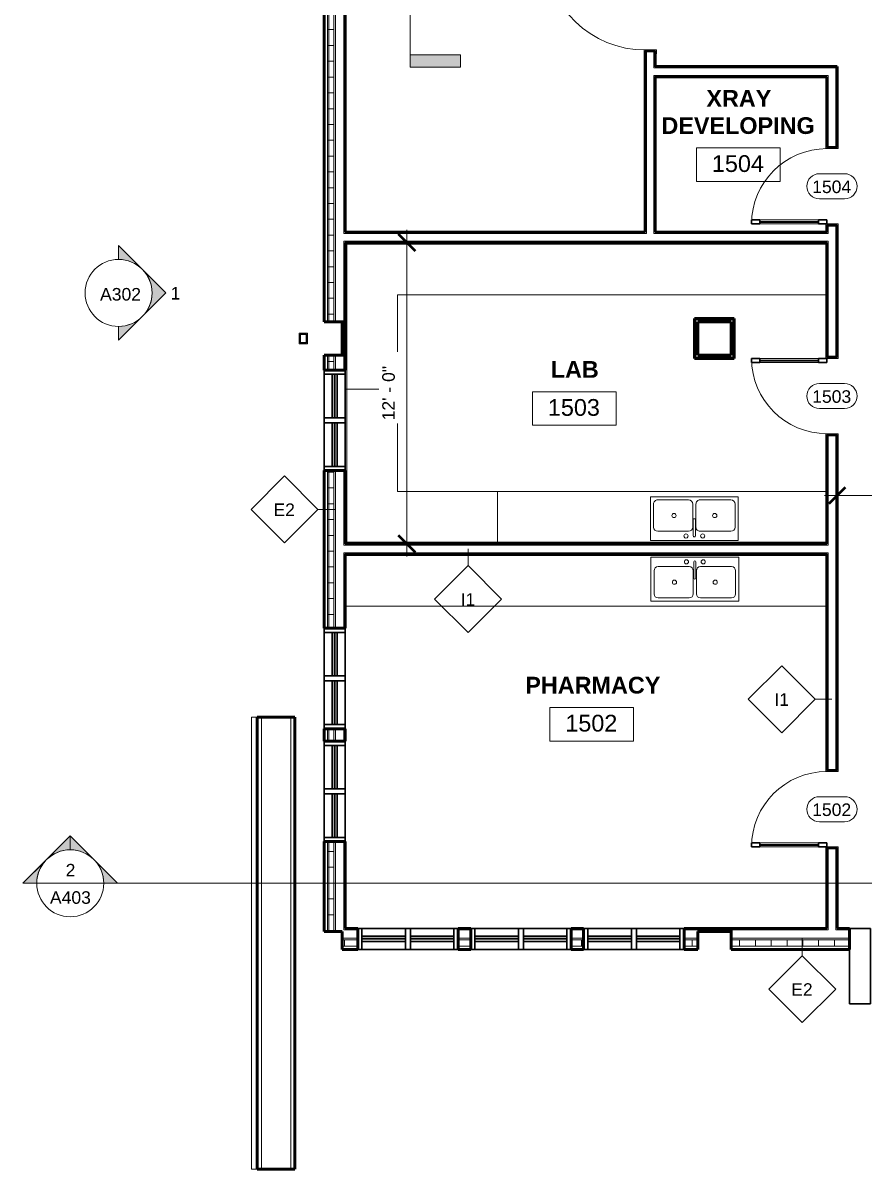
# Model space of a CAD drawing. Header units: inches. Extents: x -1969 to 2015, y -1363 to 1657.
# Drawn here: x -962 to -560, y -295 to 253 of the extents above; entities that cross this region are included whole.
import ezdxf

# ---------------------------------------------------------------- set-up
doc = ezdxf.new("R2010")
doc.units = ezdxf.units.IN
doc.header["$MEASUREMENT"] = 0
for name, color, linetype, lineweight in [('A-ANNO-DIMS', 211, 'Continuous', 9), ('A-ANNO-DIMS-64', 211, 'Continuous', 9), ('A-AREA-IDEN', 2, 'Continuous', 9), ('A-DOOR', 31, 'Continuous', 18), ('A-DOOR-GLAZ', 31, 'Continuous', 40), ('A-DOOR-IDEN', 31, 'Continuous', 9), ('A-GENM', 13, 'Continuous', 9), ('A-GLAZ', 151, 'Continuous', 18), ('A-GLAZ-CWMG', 51, 'Continuous', 9), ('A-ROOF', 132, 'Continuous', 18), ('A-WALL', 113, 'Continuous', 18), ('A-WALL-IDEN', 211, 'Continuous', 9), ('A-WALL-PATT', 111, 'Continuous', 60), ('G-ANNO-SYMB', 111, 'Continuous', 9), ('I-WALL', 2, 'Continuous', 18), ('P-SANR-FIXT', 6, 'Continuous', 9), ('Q-CASE', 31, 'Continuous', 9)]:
    doc.layers.add(name, color=color, linetype=linetype, lineweight=lineweight)
doc.styles.add('Arial', font='arial.ttf', dxfattribs={"height": 6})
doc.styles.add('Arial_1', font='arial.ttf', dxfattribs={"height": 8})
doc.styles.add('Arial_B', font='arialbd.ttf', dxfattribs={"height": 8})
doc.dimstyles.new('Linear_-_3_32__Arial', dxfattribs={"dimscale": 12, "dimtxt": 6.121556, "dimasz": 0.666667, "dimexe": 0.5, "dimexo": 0.333333, "dimgap": 0.333333, "dimtad": 1, "dimdec": 3, "dimrnd": 0.125, "dimzin": 3, "dimdsep": 46, "dimlunit": 4, "dimtxsty": 'Arial', "dimblk1": 'OBLIQUE', "dimblk2": 'OBLIQUE', "dimsah": 1, "dimcen": 0.09, "dimdle": 0.5, "dimazin": 0, "dimtfac": 1, "dimtdec": 4, "dimtix": 1, "dimtmove": 0, "dimatfit": 3, "dimfxl": 1, "dimtvp": 1, "dimtfill": 1, "dimfrac": 2, "dimtolj": 1, "dimtzin": 0, "dimarcsym": 2})
pattern_1 = [(0, (0, 0), (20.48, 5.12), [0.845, -14.515, 0.845, -14.515, -81.92]), (0, (0, 0), (20.48, 5.12), [-30.72, 0.845, -29.875, 0.845, -14.515, -35.84]), (0, (0, 0), (20.48, 5.12), [-76.8, 0.845, -9.395, 0.845, -24.755]), (120, (7.68, 2.56), (-14.67405, 15.1762), [0.845, -14.515, 0.845, -14.515, -81.92]), (120, (7.68, 2.56), (-14.67405, 15.1762), [-30.72, 0.845, -29.875, 0.845, -14.515, -35.84]), (120, (7.68, 2.56), (-14.67405, 15.1762), [-76.8, 0.845, -9.395, 0.845, -24.755]), (240, (10.24, 12.8), (-5.80595, -20.2962), [0.845, -14.515, 0.845, -14.515, -81.92]), (240, (10.24, 12.8), (-5.80595, -20.2962), [-30.72, 0.845, -29.875, 0.845, -14.515, -35.84]), (240, (10.24, 12.8), (-5.80595, -20.2962), [-76.8, 0.845, -9.395, 0.845, -24.755])]
pattern_2 = [(0, (0, 0), (0, 7.554), []), (90, (0, 0), (-7.554, 5e-16), [])]

# ---------------------------------------------------------------- blocks, each defined once
blk = doc.blocks.new('Single-Glass-w-Metal-Frame - 36_ x 84_ Half Glass-218410-GROUND FLOOR')
at = {"layer": 'A-DOOR'}
for p, q in [((-20, 2.9375), (-18, 2.9375)), ((-20, 2.4375), (-20, 2.9375)), ((-18, 2.9375), (-18, -2.9375)), ((18, -2.9375), (18, 2.9375)), ((18, 2.9375), (20, 2.9375)), ((20, 2.9375), (20, 2.4375)), ((-20, -2.9375), (-20, -2.4375)), ((-18, -2.9375), (-20, -2.9375)), ((20, -2.9375), (18, -2.9375)), ((20, -2.4375), (20, -2.9375))]:
    blk.add_line(p, q, dxfattribs=at)
at = {"layer": 'A-DOOR', "lineweight": 30}
for p, q in [((16, -2.4375), (16, -6.4375)), ((18, -2.4375), (16, -2.4375)), ((18, -2.4375), (18, -6.4375)), ((16, -6.4375), (18, -6.4375)), ((16, -34.4375), (16, -38.4375)), ((16, -34.4375), (18, -34.4375)), ((18, -34.4375), (18, -38.4375)), ((18, -38.4375), (16, -38.4375))]:
    blk.add_line(p, q, dxfattribs=at)
at = {"layer": 'A-DOOR', "lineweight": 9}
for p, q in [((16, -6.4375), (16, -34.4375)), ((18, -6.4375), (18, -34.4375))]:
    blk.add_line(p, q, dxfattribs=at)
blk.add_arc((18, -2.4375), 36, 180, 270, dxfattribs=at)
at = {"layer": 'A-DOOR-GLAZ'}
blk.add_line((17, -34.4375), (17, -6.4375), dxfattribs=at)
blk = doc.blocks.new('Single-Flush-w-Metal-Frame - 48_ x 84_-260778-GROUND FLOOR')
at = {"layer": 'A-DOOR', "lineweight": 30}
for p, q in [((22, 2.44), (22, 50.46)), ((24, 50.46), (22, 50.46)), ((24, 2.44), (24, 50.46)), ((24, 2.44), (22, 2.44))]:
    blk.add_line(p, q, dxfattribs=at)
at = {"layer": 'A-DOOR'}
for p, q in [((-24, 2.94), (-26, 2.94)), ((-26, 2.94), (-26, 2.44)), ((-24, -2.94), (-24, 2.94)), ((26, 2.94), (24, 2.94)), ((24, 2.94), (24, -2.94)), ((26, 2.44), (26, 2.94)), ((-26, -2.44), (-26, -2.94)), ((-26, -2.94), (-24, -2.94)), ((24, -2.94), (26, -2.94)), ((26, -2.94), (26, -2.44))]:
    blk.add_line(p, q, dxfattribs=at)
at = {"layer": 'A-DOOR', "lineweight": 9}
blk.add_arc((24, 2.44), 48.07, 92.3847, 180, dxfattribs=at)
blk = doc.blocks.new('Single-Glass-w-Metal-Frame - 36_ x 84_ Half Glass-218566-GROUND FLOOR')
at = {"layer": 'A-DOOR', "lineweight": 30}
for p, q in [((16, 34.4375), (16, 38.4375)), ((18, 38.4375), (16, 38.4375)), ((18, 34.4375), (18, 38.4375)), ((16, 34.4375), (18, 34.4375)), ((16, 6.4375), (18, 6.4375)), ((16, 2.4375), (16, 6.4375)), ((18, 2.4375), (18, 6.4375)), ((18, 2.4375), (16, 2.4375))]:
    blk.add_line(p, q, dxfattribs=at)
at = {"layer": 'A-DOOR', "lineweight": 9}
for p, q in [((16, 6.4375), (16, 34.4375)), ((18, 6.4375), (18, 34.4375))]:
    blk.add_line(p, q, dxfattribs=at)
at = {"layer": 'A-DOOR'}
for p, q in [((-18, 2.9375), (-20, 2.9375)), ((-20, 2.9375), (-20, 2.4375)), ((-18, -2.9375), (-18, 2.9375)), ((20, 2.9375), (18, 2.9375)), ((18, 2.9375), (18, -2.9375)), ((20, 2.4375), (20, 2.9375)), ((-20, -2.4375), (-20, -2.9375)), ((-20, -2.9375), (-18, -2.9375)), ((18, -2.9375), (20, -2.9375)), ((20, -2.9375), (20, -2.4375))]:
    blk.add_line(p, q, dxfattribs=at)
at = {"layer": 'A-DOOR', "lineweight": 9}
blk.add_arc((18, 2.4375), 36, 90, 180, dxfattribs=at)
at = {"layer": 'A-DOOR-GLAZ'}
blk.add_line((17, 34.4375), (17, 6.4375), dxfattribs=at)
blk = doc.blocks.new('Counter Top w Sink - 24_ Depth-462356-GROUND FLOOR')
at = {"layer": 'Q-CASE'}
for p, q in [((-47.26, -0.75), (182.99, -0.75)), ((-47.26, -25), (182.99, -25))]:
    blk.add_line(p, q, dxfattribs=at)
blk = doc.blocks.new('Sink Kitchen-Double - 42_ x 21_-312954-GROUND FLOOR')
at = {"layer": 'P-SANR-FIXT'}
for p, q in [((21.62, 10.59), (-20.38, 10.59)), ((-20.38, 10.59), (-20.38, -10.41)), ((-2.13, 6.09), (-16.88, 6.09)), ((0.12, 8.34), (0.12, 0.59)), ((1.12, 8.34), (1.12, 0.59)), ((18.12, 6.09), (3.37, 6.09)), ((21.62, -10.41), (21.62, 10.59)), ((-18.88, 4.09), (-18.88, -6.91)), ((-0.13, 4.09), (-0.13, -6.91)), ((1.37, 4.09), (1.37, -6.91)), ((20.12, -6.91), (20.12, 4.09)), ((-20.38, -10.41), (21.62, -10.41)), ((-16.88, -8.91), (-2.13, -8.91)), ((3.37, -8.91), (18.12, -8.91))]:
    blk.add_line(p, q, dxfattribs=at)
for centre, radius, start, end in [((-16.88, 4.09), 2, 90, 180), ((-3.38, 8.34), 1, 360, 180), ((-3.38, 8.34), 1, 180, 360), ((-2.13, 4.09), 2, 360, 90), ((0.62, 8.34), 0.5, 360, 180), ((3.37, 4.09), 2, 90, 180), ((4.62, 8.34), 1, 360, 180), ((4.62, 8.34), 1, 180, 0), ((18.12, 4.09), 2, 0, 90), ((0.62, 0.59), 0.5, 180, 0), ((-9.13, -1.41), 1, 0, 180), ((-9.13, -1.41), 1, 180, 360), ((10.37, -1.41), 1, 0, 180), ((10.37, -1.41), 1, 180, 360), ((-16.88, -6.91), 2, 180, 270), ((-2.13, -6.91), 2, 270, 0), ((3.37, -6.91), 2, 180, 270), ((18.12, -6.91), 2, 270, 0)]:
    blk.add_arc(centre, radius, start, end, dxfattribs=at)
blk = doc.blocks.new('Counter Top w Sink - 24_ Depth-321316-GROUND FLOOR')
at = {"layer": 'Q-CASE'}
for p, q in [((110.11, -25), (110.11, 0)), ((-47.26, -0.75), (110.11, -0.75)), ((-47.26, -25), (110.11, -25))]:
    blk.add_line(p, q, dxfattribs=at)
blk = doc.blocks.new('Counter Top-L Shaped - 24_ Depth-448876-GROUND FLOOR')
at = {"layer": 'Q-CASE'}
for p, q in [((-46.51, -70.13), (-46.51, -0.75)), ((-46.51, -0.75), (182.99, -0.75)), ((-22.26, -70.13), (-22.26, -25)), ((-22.26, -25), (182.99, -25)), ((-47.26, -70.13), (-22.26, -70.13))]:
    blk.add_line(p, q, dxfattribs=at)
blk = doc.blocks.new('Counter Top-L Shaped - 24_ Depth-448879-GROUND FLOOR')
at = {"layer": 'Q-CASE'}
for p, q in [((26.61, -25), (26.61, 0)), ((-46.51, -72.88), (-46.51, -0.75)), ((-46.51, -0.75), (26.61, -0.75)), ((-22.26, -72.88), (-22.26, -25)), ((-22.26, -25), (26.61, -25)), ((-47.26, -72.88), (-22.26, -72.88))]:
    blk.add_line(p, q, dxfattribs=at)
blk = doc.blocks.new('2250 Fixed - 48_ W x48_ H-436301-GROUND FLOOR')
at = {"layer": 'A-GLAZ', "lineweight": 30}
for p, q in [((-24, -5), (-24, 5)), ((-24, 5), (24, 5)), ((-22, 5), (-22, -5)), ((-22, 1.25), (-1.19, 1.25)), ((-1.19, 5), (-1.19, -5)), ((1.19, 5), (1.19, -5)), ((1.19, 1.25), (22, 1.25)), ((22, 5), (22, -5)), ((24, 5), (24, -5)), ((24, -5), (-24, -5)), ((-22, -1.25), (-1.19, -1.25)), ((1.19, -1.25), (22, -1.25))]:
    blk.add_line(p, q, dxfattribs=at)
at = {"layer": 'A-GLAZ', "lineweight": 40}
for p, q in [((-22, 0), (-1.19, 0)), ((1.19, 0), (22, 0))]:
    blk.add_line(p, q, dxfattribs=at)
blk = doc.blocks.new('Wall Based Scupper _ Leader Box with Downspout_boot_ - Wall Based Scupper _ Leader Box with Downspout-470886-GROUND FLOOR')
at = {"layer": 'A-GENM'}
for p, q in [((2.79, 8.5), (-2.21, 8.5)), ((-2.21, 8.5), (-2.21, 4.5)), ((2.79, 4.5), (2.79, 8.5)), ((-2.21, 4.5), (2.79, 4.5))]:
    blk.add_line(p, q, dxfattribs=at)
at = {"layer": 'A-GENM', "lineweight": 30}
for p, q in [((2.29, 8), (-1.71, 8)), ((-1.71, 8), (-1.71, 5)), ((2.29, 5), (2.29, 8)), ((-1.71, 5), (2.29, 5))]:
    blk.add_line(p, q, dxfattribs=at)
blk = doc.blocks.new('Rectangular Mullion - 10_ x 36_ Rectangular-V30-GROUND FLOOR')
at = {"layer": 'A-GLAZ-CWMG', "lineweight": 30}
for p, q in [((0, 33.5), (-10, 33.5)), ((-10, 33.5), (-10, -2.5)), ((0, -2.5), (0, 33.5)), ((-10, -2.5), (0, -2.5))]:
    blk.add_line(p, q, dxfattribs=at)
blk = doc.blocks.new('Elevation - Filled Arrow-152140-GROUND FLOOR')
at = {"layer": 'G-ANNO-SYMB'}
blk.add_circle((0, 0), 0.25, dxfattribs=at)
blk = doc.blocks.new('Elevation - Filled Arrow-151867-GROUND FLOOR')
at = {"layer": 'G-ANNO-SYMB'}
h = blk.add_hatch(color=256, dxfattribs=at)
edge = h.paths.add_edge_path()
edge.add_line((0, 0.3536), (0.1768, 0.1768))
edge.add_arc((0, 0), 0.25, 45, 135)
edge.add_line((-0.1768, 0.1768), (0, 0.3536))
h = blk.add_hatch(color=256, dxfattribs=at)
edge = h.paths.add_edge_path()
edge.add_line((-0.25, 0), (-0.3536, 0))
edge.add_line((-0.3536, 0), (-0.1768, 0.1768))
edge.add_arc((0, 0), 0.25, 135, 180)
h = blk.add_hatch(color=256, dxfattribs=at)
edge = h.paths.add_edge_path()
edge.add_line((0.1768, 0.1768), (0.3536, 0))
edge.add_line((0.3536, 0), (0.25, 0))
edge.add_arc((0, 0), 0.25, 0, 45)
for p, q in [((0, 0.3536), (-0.3536, 0)), ((0, 0.3536), (-0.1768, 0.1768)), ((0.3536, 0), (0, 0.3536)), ((0.1768, 0.1768), (0, 0.3536)), ((-0.1768, 0.1768), (-0.3536, 0)), ((0.3536, 0), (0.1768, 0.1768)), ((0.3536, 0), (0.25, 0)), ((0.25, 0), (0.3536, 0)), ((-0.3536, 0), (-0.25, 0)), ((-0.3536, 0), (-0.25, 0))]:
    blk.add_line(p, q, dxfattribs=at)
for start, end in [(135, 180), (45, 135), (0, 45)]:
    blk.add_arc((0, 0), 0.25, start, end, dxfattribs=at)
blk = doc.blocks.new('DIMBLOCK14-GROUND FLOOR')
at = {"layer": 'A-ANNO-DIMS-64'}
for p, q in [((-778.44, 153.54), (-778.44, -2.46)), ((-776.78, 147.54), (-784.44, 147.54)), ((-778.44, 147.54), (-776.78, 147.54)), ((-776.78, 3.54), (-784.44, 3.54)), ((-778.44, 3.54), (-776.78, 3.54))]:
    blk.add_line(p, q, dxfattribs=at)
at = {"layer": 'A-ANNO-DIMS-64', "lineweight": 50}
for p, q in [((-778.44, 147.54), (-782.44, 151.54)), ((-778.44, 147.54), (-774.44, 143.54)), ((-778.44, 3.54), (-782.44, 7.54)), ((-778.44, 3.54), (-774.44, -0.46))]:
    blk.add_line(p, q, dxfattribs=at)
at = {"layer": 'A-ANNO-DIMS-64', "color": 0, "insert": (-790.23, 62.54), "char_height": 6, "width": 31.1917, "attachment_point": 1, "rotation": 90, "line_spacing_factor": 0.941778, "style": 'Arial', "bg_fill": 3, "box_fill_scale": 1.25, "bg_fill_color": 256, "bg_fill_true_color": 13158600, "bg_fill_transparency": 0}
blk.add_mtext('12\' - 0"', dxfattribs=at)
blk = doc.blocks.new('_Oblique')
at = {"color": 0, "linetype": 'ByBlock', "lineweight": -2}
blk.add_line((-0.5, -0.5), (0.5, 0.5), dxfattribs=at)
blk = doc.blocks.new('Room Tag - Room Tag-84095-GROUND FLOOR')
at = {"layer": 'A-AREA-IDEN'}
for p, q in [((-0.3125, -0.0625), (-0.3125, -0.3125)), ((-0.3125, -0.0625), (0.3125, -0.0625)), ((0.3125, -0.0625), (0.3125, -0.3125)), ((-0.3125, -0.3125), (0.3125, -0.3125))]:
    blk.add_line(p, q, dxfattribs=at)
blk = doc.blocks.new('Section - Section Head - Filled-22785-GROUND FLOOR')
at = {"layer": 'G-ANNO-SYMB'}
h = blk.add_hatch(color=256, dxfattribs=at)
edge = h.paths.add_edge_path()
edge.add_line((-0.4268, 0.1768), (-0.25, 0.3536))
edge.add_line((-0.25, 0.3536), (-0.25, 0.25))
edge.add_arc((-0.25, 0), 0.25, 90, 135)
h = blk.add_hatch(color=256, dxfattribs=at)
edge = h.paths.add_edge_path()
edge.add_arc((-0.25, 0), 0.25, 45, 90)
edge.add_line((-0.25, 0.25), (-0.25, 0.3536))
edge.add_line((-0.25, 0.3536), (-0.0732, 0.1768))
h = blk.add_hatch(color=256, dxfattribs=at)
edge = h.paths.add_edge_path()
edge.add_arc((-0.25, 0), 0.2503, 137.9216, 180)
edge.add_line((-0.5003, 0), (-0.6036, 0))
edge.add_line((-0.6036, 0), (-0.4358, 0.1678))
h = blk.add_hatch(color=256, dxfattribs=at)
edge = h.paths.add_edge_path()
edge.add_line((-0.0642, 0.1678), (0.1036, 0))
edge.add_line((0.1036, 0), (0.0003, 0))
edge.add_arc((-0.25, 0), 0.2503, 0, 42.0784)
for p, q in [((-0.25, 0.3536), (-0.6036, 0)), ((-0.25, 0.3536), (-0.4268, 0.1768)), ((-0.25, 0.3536), (0.1036, 0)), ((-0.25, 0.25), (-0.25, 0.3536)), ((-0.0732, 0.1768), (-0.25, 0.3536)), ((-0.25, 0.3536), (-0.25, 0.25)), ((-0.4358, 0.1678), (-0.6036, 0)), ((0.1036, 0), (-0.0642, 0.1678)), ((-0.6036, 0), (-0.5003, 0)), ((0.0003, 0), (0.1036, 0)), ((-0.5, 0), (-0.6036, 0)), ((0, 0), (0.1036, 0))]:
    blk.add_line(p, q, dxfattribs=at)
for radius, start, end in [(0.25, 360, 180), (0.25, 90, 135), (0.25, 45, 90), (0.2503, 137.9216, 180), (0.2503, 0, 42.0784), (0.25, 180, 360)]:
    blk.add_arc((-0.25, 0), radius, start, end, dxfattribs=at)
blk = doc.blocks.new('Door Tag - Door Tag-41184-GROUND FLOOR')
at = {"layer": 'A-DOOR-IDEN'}
for p, q in [((-0.09375, 0.09375), (0.09375, 0.09375)), ((-0.09375, -0.09375), (0.09375, -0.09375))]:
    blk.add_line(p, q, dxfattribs=at)
for centre, start, end in [((-0.09375, 0), 90, 270), ((0.09375, 0), 270, 90)]:
    blk.add_arc(centre, 0.09375, start, end, dxfattribs=at)
blk = doc.blocks.new('Section - 3_32_ x 3_8_-54337-GROUND FLOOR')
at = {"layer": 'G-ANNO-SYMB'}
blk.add_hatch(color=256, dxfattribs=at).paths.add_polyline_path([(0, 0.375), (0, 0), (-0.09375, 0), (-0.09375, 0.375)])
for p, q in [((0, 0.375), (-0.09375, 0.375)), ((-0.09375, 0.375), (-0.09375, 0)), ((0, 0), (0, 0.375)), ((-0.09375, 0), (0, 0))]:
    blk.add_line(p, q, dxfattribs=at)
blk = doc.blocks.new('DIMBLOCK31-GROUND FLOOR')
at = {"layer": 'A-ANNO-DIMS-64', "lineweight": 50}
for p, q in [((-572.84, 26.68), (-568.84, 30.68)), ((-506.84, 26.68), (-502.84, 30.68)), ((-572.84, 26.68), (-576.84, 22.68)), ((-506.84, 26.68), (-510.84, 22.68))]:
    blk.add_line(p, q, dxfattribs=at)
at = {"layer": 'A-ANNO-DIMS-64'}
for p, q in [((-572.84, 28.34), (-572.84, 20.68)), ((-572.84, 26.68), (-572.84, 28.34)), ((-506.84, 28.34), (-506.84, 20.68)), ((-506.84, 26.68), (-506.84, 28.34)), ((-578.84, 26.68), (-500.84, 26.68))]:
    blk.add_line(p, q, dxfattribs=at)
at = {"layer": 'A-ANNO-DIMS-64', "color": 0, "insert": (-550.53, 38.47), "char_height": 6, "width": 25.654, "attachment_point": 1, "line_spacing_factor": 0.941778, "style": 'Arial', "bg_fill": 3, "box_fill_scale": 1.25, "bg_fill_color": 256, "bg_fill_true_color": 13158600, "bg_fill_transparency": 0}
blk.add_mtext('5\' - 6"', dxfattribs=at)
blk = doc.blocks.new('Wall Tag - 1_2_-62628-GROUND FLOOR')
at = {"layer": 'A-WALL-IDEN'}
for p, q in [((-0.25, 0), (0, 0.25)), ((0, 0.25), (0.25, 0)), ((-0.25, 0), (0, -0.25)), ((0, -0.25), (0.25, 0))]:
    blk.add_line(p, q, dxfattribs=at)

msp = doc.modelspace()

# ---------------------------------------------------------------- hatches: boundary and pattern name
at = {"layer": 'A-WALL-PATT', "lineweight": 9}
h = msp.add_hatch(dxfattribs=at)
h.set_pattern_fill('FP_1', color=256, style=0, pattern_type=2)
h.set_pattern_definition(pattern_1)
h.paths.add_polyline_path([(-664.5874, 152.4142), (-663.9624, 152.4142), (-663.9624, 239.1642), (-664.5874, 239.1642)])
h.paths.add_polyline_path([(-664.5874, 288.1642), (-663.9624, 288.1642), (-663.9624, 292.2892), (-664.5874, 292.2892), (-664.5874, 291.6642)])
h.paths.add_polyline_path([(-663.9624, 295.9142), (-663.9624, 300.0392), (-664.5874, 300.0392), (-664.5874, 295.9142)])
h.paths.add_polyline_path([(-664.5874, 337.0392), (-663.9624, 337.0392), (-663.9624, 386.2892), (-664.5874, 386.2892), (-664.5874, 354.8064)])
h = msp.add_hatch(dxfattribs=at)
h.set_pattern_fill('FP_1', color=256, style=0, pattern_type=2)
h.set_pattern_definition(pattern_1)
h.paths.add_polyline_path([(-659.7124, 152.4142), (-659.7124, 227.4142), (-660.3374, 227.4142), (-660.3374, 152.4142)])
h.paths.add_polyline_path([(-660.3374, 231.6642), (-659.7124, 231.6642), (-659.7124, 239.1642), (-660.3374, 239.1642)])
h.paths.add_polyline_path([(-660.3374, 288.1642), (-659.7124, 288.1642), (-659.7124, 300.0392), (-660.3374, 300.0392)])
h.paths.add_polyline_path([(-660.3374, 337.0392), (-659.7124, 337.0392), (-659.7124, 372.7892), (-660.3374, 372.7892), (-660.3374, 354.8064)])
h.paths.add_polyline_path([(-659.7124, 376.4142), (-659.7124, 386.2892), (-660.3374, 386.2892), (-660.3374, 376.4142)])
h = msp.add_hatch(dxfattribs=at)
h.set_pattern_fill('FP_3', color=256, style=0, pattern_type=2)
h.set_pattern_definition(pattern_2)
h.paths.add_polyline_path([(-813.3374, 109.6642), (-813.3374, 373.6642), (-816.3374, 373.6642), (-816.3374, 109.6642)])
h = msp.add_hatch(dxfattribs=at)
h.set_pattern_fill('FP_1', color=256, style=0, pattern_type=2)
h.set_pattern_definition(pattern_1)
h.paths.add_polyline_path([(-808.5874, 109.6642), (-807.9624, 109.6642), (-807.9624, 148.1642), (-808.5874, 148.1642), (-808.5874, 147.184)])
h.paths.add_polyline_path([(-807.9624, 151.7892), (-807.9624, 292.2892), (-808.5874, 292.2892), (-808.5874, 151.7892)])
h.paths.add_polyline_path([(-807.9624, 295.9142), (-807.9624, 373.6642), (-808.5874, 373.6642), (-808.5874, 295.9142)])
h = msp.add_hatch(dxfattribs=at)
h.set_pattern_fill('FP_1', color=256, style=0, pattern_type=2)
h.set_pattern_definition(pattern_1)
h.paths.add_polyline_path([(-577.7124, 231.0392), (-573.4624, 231.0392), (-573.4624, 231.6642), (-660.3374, 231.6642), (-660.3374, 231.0392), (-592.9222, 231.0392)])
h = msp.add_hatch(dxfattribs=at)
h.set_pattern_fill('FP_1', color=256, style=0, pattern_type=2)
h.set_pattern_definition(pattern_1)
h.paths.add_polyline_path([(-573.4624, 149.9767), (-572.8374, 149.9767), (-572.8374, 155.9142), (-573.4624, 155.9142)])
h.paths.add_polyline_path([(-572.8374, 192.9142), (-572.8374, 231.6642), (-573.4624, 231.6642), (-573.4624, 192.9142)])
h = msp.add_hatch(dxfattribs=at)
h.set_pattern_fill('FP_1', color=256, style=0, pattern_type=2)
h.set_pattern_definition(pattern_1)
h.paths.add_polyline_path([(-659.7124, 226.7892), (-577.7124, 226.7892), (-577.7124, 227.4142), (-659.7124, 227.4142)])
h = msp.add_hatch(dxfattribs=at)
h.set_pattern_fill('FP_1', color=256, style=0, pattern_type=2)
h.set_pattern_definition(pattern_1)
h.paths.add_polyline_path([(-577.0874, 152.4142), (-577.0874, 155.9142), (-577.7124, 155.9142), (-577.7124, 152.4142)])
h.paths.add_polyline_path([(-577.7124, 192.9142), (-577.0874, 192.9142), (-577.0874, 227.4142), (-577.7124, 227.4142), (-577.7124, 199.0896)])
h = msp.add_hatch(dxfattribs=at)
h.set_pattern_fill('FP_1', color=256, style=0, pattern_type=2)
h.set_pattern_definition(pattern_1)
h.paths.add_polyline_path([(-577.0874, 151.7892), (-577.0874, 152.4142), (-660.3374, 152.4142), (-660.3374, 151.7892), (-577.7124, 151.7892)])
h.paths.add_polyline_path([(-807.9624, 151.7892), (-663.9624, 151.7892), (-663.9624, 152.4142), (-807.9624, 152.4142)])
h = msp.add_hatch(dxfattribs=at)
h.set_pattern_fill('FP_1', color=256, style=0, pattern_type=2)
h.set_pattern_definition(pattern_1)
h.paths.add_polyline_path([(-592.9222, 147.5392), (-577.7124, 147.5392), (-577.7124, 148.1642), (-807.9624, 148.1642), (-807.9624, 147.5392), (-661.3972, 147.5392)])
h = msp.add_hatch(dxfattribs=at)
h.set_pattern_fill('FP_1', color=256, style=0, pattern_type=2)
h.set_pattern_definition(pattern_1)
h.paths.add_polyline_path([(-577.0874, -180.3358), (-577.0874, -141.8358), (-577.7124, -141.8358), (-577.7124, -180.3358)])
h.paths.add_polyline_path([(-577.7124, -104.8358), (-577.0874, -104.8358), (-577.0874, -0.7108), (-577.7124, -0.7108), (-577.7124, -60.4383)])
h.paths.add_polyline_path([(-577.0874, 2.9142), (-577.0874, 55.6642), (-577.7124, 55.6642), (-577.7124, 2.9142)])
h.paths.add_polyline_path([(-577.7124, 92.6642), (-577.0874, 92.6642), (-577.0874, 148.1642), (-577.7124, 148.1642), (-577.7124, 147.184)])
h = msp.add_hatch(dxfattribs=at)
h.set_pattern_fill('FP_1', color=256, style=0, pattern_type=2)
h.set_pattern_definition(pattern_1)
h.paths.add_polyline_path([(-572.8374, -180.3358), (-572.8374, -141.8358), (-573.4624, -141.8358), (-573.4624, -180.3358)])
h.paths.add_polyline_path([(-572.8374, -104.8358), (-572.8374, 55.6642), (-573.4624, 55.6642), (-573.4624, -104.8358)])
h.paths.add_polyline_path([(-573.4624, 92.6642), (-572.8374, 92.6642), (-572.8374, 149.9767), (-573.4624, 149.9767), (-573.4624, 147.184)])
h = msp.add_hatch(dxfattribs=at)
h.set_pattern_fill('FP_1', color=256, style=0, pattern_type=2)
h.set_pattern_definition(pattern_1)
h.paths.add_polyline_path([(-808.5874, 93.6642), (-807.9624, 93.6642), (-807.9624, 109.6642), (-808.5874, 109.6642)])
h = msp.add_hatch(dxfattribs=at)
h.set_pattern_fill('FP_1', color=256, style=0, pattern_type=2)
h.set_pattern_definition(pattern_1)
h.paths.add_polyline_path([(-639.4624, 110.5392), (-622.5874, 110.5392), (-622.5874, 111.1642), (-640.3374, 111.1642), (-640.3374, 110.5392)])
h = msp.add_hatch(dxfattribs=at)
h.set_pattern_fill('FP_3', color=256, style=0, pattern_type=2)
h.set_pattern_definition(pattern_2)
h.paths.add_polyline_path([(-813.3374, -181.8358), (-813.3374, -138.8358), (-816.3374, -138.8358), (-816.3374, -181.8358)])
h.paths.add_polyline_path([(-813.3374, -90.8358), (-813.3374, -84.8358), (-816.3374, -84.8358), (-816.3374, -90.8358)])
h.paths.add_polyline_path([(-816.3374, -36.8358), (-813.3374, -36.8358), (-813.3374, 38.5392), (-816.3374, 38.5392)])
h.paths.add_polyline_path([(-813.3374, 86.5392), (-813.3374, 93.6642), (-816.3374, 93.6642), (-816.3374, 86.5392)])
h = msp.add_hatch(dxfattribs=at)
h.set_pattern_fill('FP_1', color=256, style=0, pattern_type=2)
h.set_pattern_definition(pattern_1)
h.paths.add_polyline_path([(-807.9624, -180.3358), (-807.9624, -138.8358), (-808.5874, -138.8358), (-808.5874, -180.3358)])
h.paths.add_polyline_path([(-807.9624, -90.8358), (-807.9624, -84.8358), (-808.5874, -84.8358), (-808.5874, -90.8358)])
h.paths.add_polyline_path([(-807.9624, -36.8358), (-807.9624, -0.7108), (-808.5874, -0.7108), (-808.5874, -36.8358)])
h.paths.add_polyline_path([(-807.9624, 2.9142), (-807.9624, 38.5392), (-808.5874, 38.5392), (-808.5874, 2.9142)])
h.paths.add_polyline_path([(-807.9624, 86.5392), (-807.9624, 93.6642), (-808.5874, 93.6642), (-808.5874, 86.5392)])
h = msp.add_hatch(dxfattribs=at)
h.set_pattern_fill('FP_1', color=256, style=0, pattern_type=2)
h.set_pattern_definition(pattern_1)
h.paths.add_polyline_path([(-639.4624, 92.1642), (-621.9624, 92.1642), (-621.9624, 92.7892), (-640.3374, 92.7892), (-640.3374, 92.1642)])
h = msp.add_hatch(dxfattribs=at)
h.set_pattern_fill('FP_1', color=256, style=0, pattern_type=2)
h.set_pattern_definition(pattern_1)
h.paths.add_polyline_path([(-577.7124, 2.9142), (-577.7124, 3.5392), (-807.9624, 3.5392), (-807.9624, 2.9142), (-661.3972, 2.9142)])
h = msp.add_hatch(dxfattribs=at)
h.set_pattern_fill('FP_1', color=256, style=0, pattern_type=2)
h.set_pattern_definition(pattern_1)
h.paths.add_polyline_path([(-807.9624, -1.3358), (-577.7124, -1.3358), (-577.7124, -0.7108), (-807.9624, -0.7108)])
h = msp.add_hatch(dxfattribs=at)
h.set_pattern_fill('FP_1', color=256, style=0, pattern_type=2)
h.set_pattern_definition(pattern_1)
h.paths.add_polyline_path([(-639.4624, -180.9608), (-639.4624, -180.3358), (-645.9624, -180.3358), (-645.9624, -180.9608)])
h.paths.add_polyline_path([(-699.9624, -180.9608), (-693.9624, -180.9608), (-693.9624, -180.3358), (-699.9624, -180.3358)])
h.paths.add_polyline_path([(-801.9624, -180.9608), (-801.9624, -180.3358), (-808.5874, -180.3358), (-808.5874, -180.9608)])
h.paths.add_polyline_path([(-747.9624, -180.9608), (-747.9624, -180.3358), (-753.9624, -180.3358), (-753.9624, -180.9608)])
h = msp.add_hatch(dxfattribs=at)
h.set_pattern_fill('FP_1', color=256, style=0, pattern_type=2)
h.set_pattern_definition(pattern_1)
h.paths.add_polyline_path([(-404.616, -180.9608), (-402.5874, -180.9608), (-402.5874, -180.3358), (-436.5581, -180.3358), (-436.5581, -180.9608), (-421.7347, -180.9608)])
h.paths.add_polyline_path([(-566.8374, -180.9608), (-566.8374, -180.3358), (-573.4624, -180.3358), (-573.4624, -180.9608)])
h.paths.add_polyline_path([(-577.0874, -180.9608), (-577.0874, -180.3358), (-623.4624, -180.3358), (-623.4624, -180.9608)])
h.paths.add_polyline_path([(-476.5581, -180.9608), (-476.5581, -180.3358), (-502.5874, -180.3358), (-502.5874, -180.9608)])
h.paths.add_polyline_path([(-512.8374, -180.9608), (-506.2124, -180.9608), (-506.2124, -180.3358), (-512.8374, -180.3358)])
h = msp.add_hatch(dxfattribs=at)
h.set_pattern_fill('FP_3', color=256, style=0, pattern_type=2)
h.set_pattern_definition(pattern_2)
h.paths.add_polyline_path([(-639.4624, -188.7108), (-639.4624, -185.7108), (-645.9624, -185.7108), (-645.9624, -188.7108)])
h.paths.add_polyline_path([(-747.9624, -188.7108), (-747.9624, -185.7108), (-753.9624, -185.7108), (-753.9624, -188.7108)])
h.paths.add_polyline_path([(-809.4624, -188.7108), (-801.9624, -188.7108), (-801.9624, -185.7108), (-809.4624, -185.7108)])
h.paths.add_polyline_path([(-699.9624, -188.7108), (-693.9624, -188.7108), (-693.9624, -185.7108), (-699.9624, -185.7108)])
h = msp.add_hatch(dxfattribs=at)
h.set_pattern_fill('FP_3', color=256, style=0, pattern_type=2)
h.set_pattern_definition(pattern_2)
h.paths.add_polyline_path([(-476.5581, -188.7108), (-476.5581, -185.7108), (-512.8374, -185.7108), (-512.8374, -188.7108)])
h.paths.add_polyline_path([(-566.8374, -188.7108), (-566.8374, -185.7108), (-623.4624, -185.7108), (-623.4624, -188.7108)])
h.paths.add_polyline_path([(-421.7347, -188.7108), (-411.3374, -188.7108), (-411.3374, -185.7108), (-436.5581, -185.7108), (-436.5581, -188.7108)])

# ---------------------------------------------------------------- linework, layer by layer
at = {"layer": 'A-ROOF'}
for p, q in [((-849.9603, -79.3358), (-852.7928, -79.3358)), ((-852.7928, -79.3358), (-852.7928, -295.3358)), ((-847.9586, -295.3358), (-847.9586, -79.3358)), ((-833.9465, -295.3358), (-833.9465, -79.3358)), ((-849.9603, -295.3358), (-852.7928, -295.3358))]:
    msp.add_line(p, q, dxfattribs=at)
at = {"layer": 'A-ROOF', "lineweight": 60}
for p, q in [((-831.9447, -79.3358), (-849.9603, -79.3358)), ((-849.9603, -79.3358), (-849.9603, -295.3358)), ((-831.9447, -295.3358), (-831.9447, -79.3358)), ((-849.9603, -295.3358), (-831.9447, -295.3358))]:
    msp.add_line(p, q, dxfattribs=at)
at = {"layer": 'A-WALL', "lineweight": 60}
for p, q in [((-817.9624, 373.6642), (-817.9624, 109.6642)), ((-807.9624, 152.4142), (-807.9624, 291.6642)), ((-807.9624, 109.6642), (-807.9624, 147.5392)), ((-817.9624, 109.6642), (-807.9624, 109.6642)), ((-809.4624, 93.6642), (-817.9624, 93.6642)), ((-817.9624, 93.6642), (-817.9624, 86.5392)), ((-807.9624, 86.5392), (-807.9624, 93.6642)), ((-817.9624, 86.5392), (-807.9624, 86.5392)), ((-807.9624, 38.5392), (-817.9624, 38.5392)), ((-817.9624, 38.5392), (-817.9624, -36.8358)), ((-807.9624, 3.5392), (-807.9624, 38.5392)), ((-807.9624, -36.8358), (-807.9624, -1.3358)), ((-817.9624, -36.8358), (-807.9624, -36.8358)), ((-807.9624, -84.8358), (-817.9624, -84.8358)), ((-817.9624, -84.8358), (-817.9624, -90.8358)), ((-807.9624, -90.8358), (-807.9624, -84.8358)), ((-817.9624, -90.8358), (-807.9624, -90.8358)), ((-807.9624, -138.8358), (-817.9624, -138.8358)), ((-817.9624, -138.8358), (-817.9624, -181.8358)), ((-807.9624, -180.3358), (-807.9624, -138.8358)), ((-801.9624, -180.3358), (-807.9624, -180.3358)), ((-801.9624, -190.3358), (-801.9624, -180.3358)), ((-747.9624, -180.3358), (-753.9624, -180.3358)), ((-753.9624, -180.3358), (-753.9624, -190.3358)), ((-747.9624, -190.3358), (-747.9624, -180.3358)), ((-693.9624, -180.3358), (-699.9624, -180.3358)), ((-699.9624, -180.3358), (-699.9624, -190.3358)), ((-693.9624, -190.3358), (-693.9624, -180.3358)), ((-639.4624, -180.3358), (-645.9624, -180.3358)), ((-645.9624, -180.3358), (-645.9624, -190.3358)), ((-577.7124, -180.3358), (-623.4624, -180.3358)), ((-566.8374, -180.3358), (-572.8374, -180.3358)), ((-566.8374, -190.3358), (-566.8374, -180.3358)), ((-817.9624, -181.8358), (-809.4624, -181.8358)), ((-809.4624, -181.8358), (-809.4624, -190.3358)), ((-639.4624, -190.3358), (-639.4624, -181.8358)), ((-623.4624, -181.8358), (-623.4624, -190.3358)), ((-809.4624, -190.3358), (-801.9624, -190.3358)), ((-753.9624, -190.3358), (-747.9624, -190.3358)), ((-699.9624, -190.3358), (-693.9624, -190.3358)), ((-645.9624, -190.3358), (-639.4624, -190.3358)), ((-623.4624, -190.3358), (-566.8374, -190.3358))]:
    msp.add_line(p, q, dxfattribs=at)
at = {"layer": 'A-WALL'}
for p, q in [((-816.3374, 373.6642), (-816.3374, 109.6642)), ((-813.3374, 373.6642), (-813.3374, 109.6642)), ((-812.5874, 373.6642), (-812.5874, 109.6642)), ((-808.5874, 292.2892), (-808.5874, 151.7892)), ((-663.9624, 239.1642), (-663.9624, 151.7892)), ((-660.3374, 231.0392), (-660.3374, 239.1642)), ((-660.3374, 231.6642), (-659.7124, 231.6642)), ((-573.4624, 231.0392), (-660.3374, 231.0392)), ((-573.4624, 192.9142), (-573.4624, 231.0392)), ((-660.3374, 227.4142), (-660.3374, 151.7892)), ((-577.0874, 227.4142), (-660.3374, 227.4142)), ((-577.0874, 192.9142), (-577.0874, 227.4142)), ((-577.0874, 151.7892), (-577.0874, 155.9142)), ((-573.4624, 155.9142), (-573.4624, 92.6642)), ((-663.9624, 151.7892), (-808.5874, 151.7892)), ((-577.0874, 148.1642), (-808.5874, 148.1642)), ((-808.5874, 148.1642), (-808.5874, 86.5392)), ((-577.0874, 151.7892), (-660.3374, 151.7892)), ((-577.0874, 152.4142), (-577.7124, 152.4142)), ((-577.0874, 148.1642), (-577.0874, 92.6642)), ((-640.3374, 92.7892), (-640.3374, 110.5392)), ((-640.3374, 110.5392), (-622.5874, 110.5392)), ((-622.5874, 110.5392), (-622.5874, 92.7892)), ((-816.3374, 93.6642), (-816.3374, 86.5392)), ((-813.3374, 93.6642), (-813.3374, 86.5392)), ((-812.5874, 93.6642), (-812.5874, 86.5392)), ((-622.5874, 92.7892), (-640.3374, 92.7892)), ((-817.9624, 38.5392), (-817.9624, 86.5392)), ((-807.9624, 86.5392), (-807.9624, 38.5392)), ((-577.0874, 55.6642), (-577.0874, 2.9142)), ((-573.4624, 55.6642), (-573.4624, -104.8358)), ((-816.3374, 38.5392), (-816.3374, -36.8358)), ((-813.3374, 38.5392), (-813.3374, -36.8358)), ((-812.5874, 38.5392), (-812.5874, -36.8358)), ((-808.5874, 38.5392), (-808.5874, 2.9142)), ((-808.5874, 2.9142), (-577.0874, 2.9142)), ((-808.5874, -0.7108), (-808.5874, -36.8358)), ((-808.5874, -0.7108), (-577.0874, -0.7108)), ((-577.0874, -0.7108), (-577.0874, -104.8358)), ((-817.9624, -84.8358), (-817.9624, -36.8358)), ((-807.9624, -36.8358), (-807.9624, -84.8358)), ((-816.3374, -84.8358), (-816.3374, -90.8358)), ((-813.3374, -84.8358), (-813.3374, -90.8358)), ((-812.5874, -84.8358), (-812.5874, -90.8358)), ((-808.5874, -84.8358), (-808.5874, -90.8358)), ((-817.9624, -138.8358), (-817.9624, -90.8358)), ((-807.9624, -90.8358), (-807.9624, -138.8358)), ((-816.3374, -138.8358), (-816.3374, -181.8358)), ((-813.3374, -138.8358), (-813.3374, -181.8358)), ((-812.5874, -138.8358), (-812.5874, -181.8358)), ((-808.5874, -138.8358), (-808.5874, -180.9608)), ((-577.0874, -141.8358), (-577.0874, -180.9608)), ((-573.4624, -141.8358), (-573.4624, -180.9608)), ((-801.9624, -180.3358), (-753.9624, -180.3358)), ((-747.9624, -180.3358), (-699.9624, -180.3358)), ((-693.9624, -180.3358), (-645.9624, -180.3358)), ((-809.4624, -184.9608), (-801.9624, -184.9608)), ((-809.4624, -185.7108), (-801.9624, -185.7108)), ((-808.5874, -180.9608), (-801.9624, -180.9608)), ((-753.9624, -180.9608), (-747.9624, -180.9608)), ((-753.9624, -184.9608), (-747.9624, -184.9608)), ((-753.9624, -185.7108), (-747.9624, -185.7108)), ((-699.9624, -180.9608), (-693.9624, -180.9608)), ((-699.9624, -184.9608), (-693.9624, -184.9608)), ((-699.9624, -185.7108), (-693.9624, -185.7108)), ((-645.9624, -180.9608), (-577.0874, -180.9608)), ((-645.9624, -184.9608), (-639.4624, -184.9608)), ((-645.9624, -185.7108), (-639.4624, -185.7108)), ((-639.4624, -181.8358), (-639.4624, -180.9608)), ((-623.4624, -184.9608), (-566.8374, -184.9608)), ((-623.4624, -185.7108), (-566.8374, -185.7108)), ((-573.4624, -180.9608), (-566.8374, -180.9608)), ((-809.4624, -188.7108), (-801.9624, -188.7108)), ((-753.9624, -190.3358), (-801.9624, -190.3358)), ((-753.9624, -188.7108), (-747.9624, -188.7108)), ((-699.9624, -190.3358), (-747.9624, -190.3358)), ((-699.9624, -188.7108), (-693.9624, -188.7108)), ((-645.9624, -190.3358), (-693.9624, -190.3358)), ((-645.9624, -188.7108), (-639.4624, -188.7108)), ((-623.4624, -188.7108), (-566.8374, -188.7108))]:
    msp.add_line(p, q, dxfattribs=at)
at = {"layer": 'A-WALL-IDEN'}
for p, q in [((-812.9624, 19.9813), (-820.9624, 19.9813)), ((-749.2268, 1.1017), (-749.2268, -6.8983)), ((-575.2749, -70.7486), (-583.2749, -70.7486)), ((-589.4866, -185.3358), (-589.4866, -193.3358))]:
    msp.add_line(p, q, dxfattribs=at)
at = {"layer": 'G-ANNO-SYMB'}
for p, q in [((-776.8859, 429.669), (-776.8859, 237.2969)), ((-955.3546, -158.7257), (-923.3546, -158.7257)), ((-923.3546, -158.7257), (964.4889, -158.7257))]:
    msp.add_line(p, q, dxfattribs=at)
at = {"layer": 'I-WALL', "lineweight": 60}
for p, q in [((-659.7124, 239.1642), (-664.5874, 239.1642)), ((-664.5874, 239.1642), (-664.5874, 152.4142)), ((-659.7124, 231.6642), (-659.7124, 239.1642)), ((-572.8374, 231.6642), (-659.7124, 231.6642)), ((-572.8374, 192.9142), (-572.8374, 231.6642)), ((-659.7124, 152.4142), (-659.7124, 226.7892)), ((-659.7124, 226.7892), (-577.7124, 226.7892)), ((-577.7124, 226.7892), (-577.7124, 192.9142)), ((-577.7124, 192.9142), (-572.8374, 192.9142)), ((-577.7124, 155.9142), (-577.7124, 152.4142)), ((-572.8374, 155.9142), (-577.7124, 155.9142)), ((-572.8374, 92.6642), (-572.8374, 155.9142)), ((-664.5874, 152.4142), (-807.9624, 152.4142)), ((-577.7124, 152.4142), (-659.7124, 152.4142)), ((-807.9624, 147.5392), (-577.7124, 147.5392)), ((-577.7124, 147.5392), (-577.7124, 92.6642)), ((-809.4624, 109.6642), (-809.4624, 93.6642)), ((-807.9624, 93.6642), (-807.9624, 109.6642)), ((-640.9624, 111.1642), (-640.9624, 92.1642)), ((-621.9624, 111.1642), (-640.9624, 111.1642)), ((-639.4624, 93.6642), (-639.4624, 109.6642)), ((-639.4624, 109.6642), (-623.4624, 109.6642)), ((-623.4624, 109.6642), (-623.4624, 93.6642)), ((-621.9624, 92.1642), (-621.9624, 111.1642)), ((-809.4624, 93.6642), (-807.9624, 93.6642)), ((-623.4624, 93.6642), (-639.4624, 93.6642)), ((-640.9624, 92.1642), (-621.9624, 92.1642)), ((-577.7124, 92.6642), (-572.8374, 92.6642)), ((-572.8374, 55.6642), (-577.7124, 55.6642)), ((-577.7124, 55.6642), (-577.7124, 3.5392)), ((-572.8374, -104.8358), (-572.8374, 55.6642)), ((-577.7124, 3.5392), (-807.9624, 3.5392)), ((-807.9624, -1.3358), (-577.7124, -1.3358)), ((-577.7124, -1.3358), (-577.7124, -104.8358)), ((-577.7124, -104.8358), (-572.8374, -104.8358)), ((-572.8374, -141.8358), (-577.7124, -141.8358)), ((-577.7124, -141.8358), (-577.7124, -180.3358)), ((-572.8374, -180.3358), (-572.8374, -141.8358)), ((-623.4624, -180.3358), (-639.4624, -180.3358)), ((-623.4624, -181.8358), (-623.4624, -180.3358)), ((-639.4624, -181.8358), (-623.4624, -181.8358))]:
    msp.add_line(p, q, dxfattribs=at)

# ---------------------------------------------------------------- block references
at = {"layer": 'A-AREA-IDEN', "xscale": 63.99999999999997, "yscale": 63.99999999999997, "zscale": 63.99999999999997}
for p in [(-620.0541, 196.7211), (-698.4519, 80.164), (-690.123, -70.7469)]:
    msp.add_blockref('Room Tag - Room Tag-84095-GROUND FLOOR', p, dxfattribs=at)
at = {"layer": 'A-DOOR'}
for name, p, rotation in [('Single-Flush-w-Metal-Frame - 48_ x 84_-260778-GROUND FLOOR', (-662.1499, 263.6642), 89.9999999999999), ('Single-Glass-w-Metal-Frame - 36_ x 84_ Half Glass-218410-GROUND FLOOR', (-575.2749, 174.4142), 269.9999999999999), ('Single-Glass-w-Metal-Frame - 36_ x 84_ Half Glass-218566-GROUND FLOOR', (-575.2749, 74.1642), 89.9999999999999), ('Single-Glass-w-Metal-Frame - 36_ x 84_ Half Glass-218410-GROUND FLOOR', (-575.2749, -123.3358), 269.9999999999999)]:
    msp.add_blockref(name, p, dxfattribs=dict(at, rotation=rotation))
at = {"layer": 'A-DOOR-IDEN', "xscale": 63.99999999999997, "yscale": 63.99999999999997, "zscale": 63.99999999999997}
for p in [(-575.2749, 174.4142), (-575.2749, 74.1642), (-575.2749, -123.3358)]:
    msp.add_blockref('Door Tag - Door Tag-41184-GROUND FLOOR', p, dxfattribs=at)
at = {"layer": 'A-GENM', "rotation": 89.99999999999993}
msp.add_blockref('Wall Based Scupper _ Leader Box with Downspout_boot_ - Wall Based Scupper _ Leader Box with Downspout-470886-GROUND FLOOR', (-821.4624, 101.3774), dxfattribs=at)
at = {"layer": 'A-GLAZ'}
for p, rotation in [((-812.9624, 62.5392), 90), ((-812.9624, -60.8358), 90), ((-812.9624, -114.8358), 90), ((-777.9624, -185.3358), 180), ((-723.9624, -185.3358), 180), ((-669.9624, -185.3358), 180)]:
    msp.add_blockref('2250 Fixed - 48_ W x48_ H-436301-GROUND FLOOR', p, dxfattribs=dict(at, rotation=rotation))
at = {"layer": 'A-GLAZ-CWMG', "rotation": 180}
msp.add_blockref('Rectangular Mullion - 10_ x 36_ Rectangular-V30-GROUND FLOOR', (-566.8374, -182.8358), dxfattribs=at)
at = {"layer": 'A-WALL-IDEN', "xscale": 63.99999999999997, "yscale": 63.99999999999997, "zscale": 63.99999999999997}
for p in [(-836.9624, 19.9813), (-749.2268, -22.8983), (-599.2749, -70.7486), (-589.4866, -209.3358)]:
    msp.add_blockref('Wall Tag - 1_2_-62628-GROUND FLOOR', p, dxfattribs=at)
at = {"layer": 'G-ANNO-SYMB', "extrusion": (0, 0, -1), "xscale": 63.99999999999997, "yscale": 63.99999999999997, "zscale": 63.99999999999997}
for name, p, rotation in [('Section - 3_32_ x 3_8_-54337-GROUND FLOOR', (776.8859, 237.2969), 90.00000000000053), ('Elevation - Filled Arrow-151867-GROUND FLOOR', (916.2598, 123.4427), 90.00000000000038)]:
    msp.add_blockref(name, p, dxfattribs=dict(at, rotation=rotation))
at = {"layer": 'G-ANNO-SYMB', "xscale": 63.99999999999997, "yscale": 63.99999999999997, "zscale": 63.99999999999997}
for name, p in [('Elevation - Filled Arrow-152140-GROUND FLOOR', (-916.2598, 123.4427)), ('Section - Section Head - Filled-22785-GROUND FLOOR', (-923.3546, -158.7257))]:
    msp.add_blockref(name, p, dxfattribs=at)
at = {"layer": 'P-SANR-FIXT', "rotation": 180}
msp.add_blockref('Sink Kitchen-Double - 42_ x 21_-312954-GROUND FLOOR', (-640.4289, 15.6315), dxfattribs=at)
at = {"layer": 'P-SANR-FIXT'}
msp.add_blockref('Sink Kitchen-Double - 42_ x 21_-312954-GROUND FLOOR', (-641.4408, -13.4282), dxfattribs=at)
at = {"layer": 'Q-CASE'}
for name, p in [('Counter Top-L Shaped - 24_ Depth-448876-GROUND FLOOR', (-760.7001, 147.5392)), ('Counter Top w Sink - 24_ Depth-462356-GROUND FLOOR', (-760.7001, -1.3358))]:
    msp.add_blockref(name, p, dxfattribs=at)
for name, p, rotation in [('Counter Top-L Shaped - 24_ Depth-448879-GROUND FLOOR', (-807.9624, 50.8014), 89.99999999999991), ('Counter Top w Sink - 24_ Depth-321316-GROUND FLOOR', (-624.9747, 3.5392), 180)]:
    msp.add_blockref(name, p, dxfattribs=dict(at, rotation=rotation))

# ---------------------------------------------------------------- texts
at = {"layer": 'A-AREA-IDEN', "char_height": 8, "attachment_point": 1, "style": 'Arial_B'}
for s, insert, width in [('XRAY', (-635.2966, 220.439), 36.764), ('DEVELOPING', (-656.7966, 207.439), 88.88), ('LAB', (-709.6951, 90.8803), 27.068), ('PHARMACY', (-721.8639, -60.0306), 76.76)]:
    msp.add_mtext(s, dxfattribs=dict(at, insert=insert, width=width))
at = {"layer": 'A-AREA-IDEN', "lineweight": 20, "char_height": 8, "width": 29.896, "attachment_point": 1, "style": 'Arial_1'}
for s, insert in [('1504', (-632.6597, 189.2704)), ('1503', (-711.0574, 72.7132)), ('1502', (-702.7286, -78.1976))]:
    msp.add_mtext(s, dxfattribs=dict(at, insert=insert))
at = {"layer": 'A-DOOR-IDEN', "char_height": 6, "width": 22.624, "attachment_point": 1, "style": 'Arial'}
for s, insert in [('1504', (-584.7261, 177.1768)), ('1503', (-584.7261, 76.9268)), ('1502', (-584.7261, -120.5732))]:
    msp.add_mtext(s, dxfattribs=dict(at, insert=insert))
at = {"layer": 'A-WALL-IDEN', "char_height": 6, "attachment_point": 1, "style": 'Arial'}
for s, insert, width in [('E2', (-842.2352, 22.8125), 12.524), ('I1', (-752.7484, -20.0671), 8.282), ('I1', (-602.7965, -67.9174), 8.282), ('E2', (-594.7594, -206.5046), 12.524)]:
    msp.add_mtext(s, dxfattribs=dict(at, insert=insert, width=width))
at = {"layer": 'G-ANNO-SYMB', "char_height": 6, "attachment_point": 1, "style": 'Arial'}
for s, insert, width in [('1', (-891.3967, 126.2925), 5.656), ('A302', (-925.1098, 125.8113), 23.836), ('2', (-941.5686, -149.4533), 5.656), ('A403', (-949.0647, -162.5441), 23.836)]:
    msp.add_mtext(s, dxfattribs=dict(at, insert=insert, width=width))

# ---------------------------------------------------------------- next in the draw order: dimensions: what is measured, and where the dimension line sits
at = {"layer": 'A-ANNO-DIMS'}
dim = msp.add_linear_dim(base=(-778.4381, 3.5392), p1=(-772.7813, 147.5392), p2=(-772.7813, 3.5392), angle=90, dimstyle='Linear_-_3_32__Arial', override={"dimpost": '<>', "dimfxl": 144}, dxfattribs=at)
dim.commit()
dim.dimension.update_dxf_attribs({"geometry": 'DIMBLOCK14-GROUND FLOOR', "text_midpoint": (-785.5016, 75.5392)})
dim = msp.add_linear_dim(base=(-506.8374, 26.6797), p1=(-572.8374, 32.3365), p2=(-506.8374, 32.3365), dimstyle='Linear_-_3_32__Arial', override={"dimpost": '<>', "dimfxl": 66}, dxfattribs=at)
dim.commit()
dim.dimension.update_dxf_attribs({"geometry": 'DIMBLOCK31-GROUND FLOOR', "text_midpoint": (-539.8374, 33.7431)})

doc.saveas('drawing.dxf')
